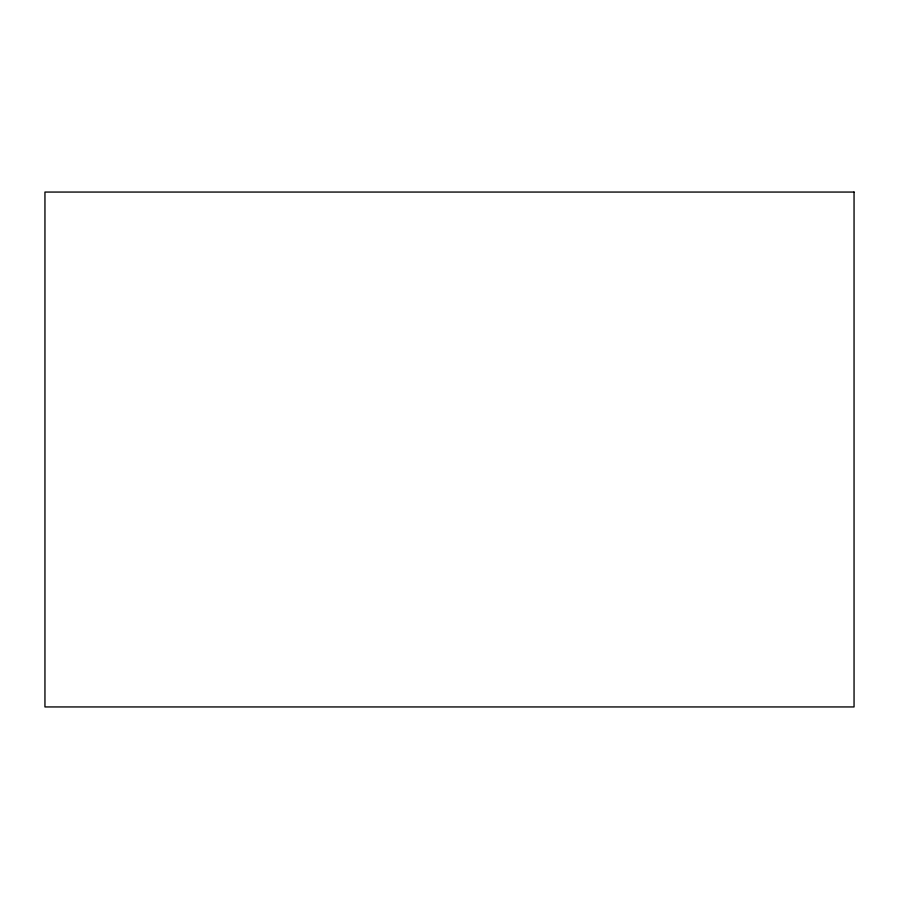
<?xml version="1.0" encoding="UTF-8"?>
<svg xmlns="http://www.w3.org/2000/svg" width="899" height="899" viewBox="0 0 899 899"><rect width="100%" height="100%" fill="white"/><g stroke="black" fill="none" stroke-linecap="round" stroke-linejoin="round"><path stroke-width="1.35" d="M854.05 192.06L44.95 192.06L44.95 706.94L854.05 706.94L854.05 192.06"/></g></svg>
